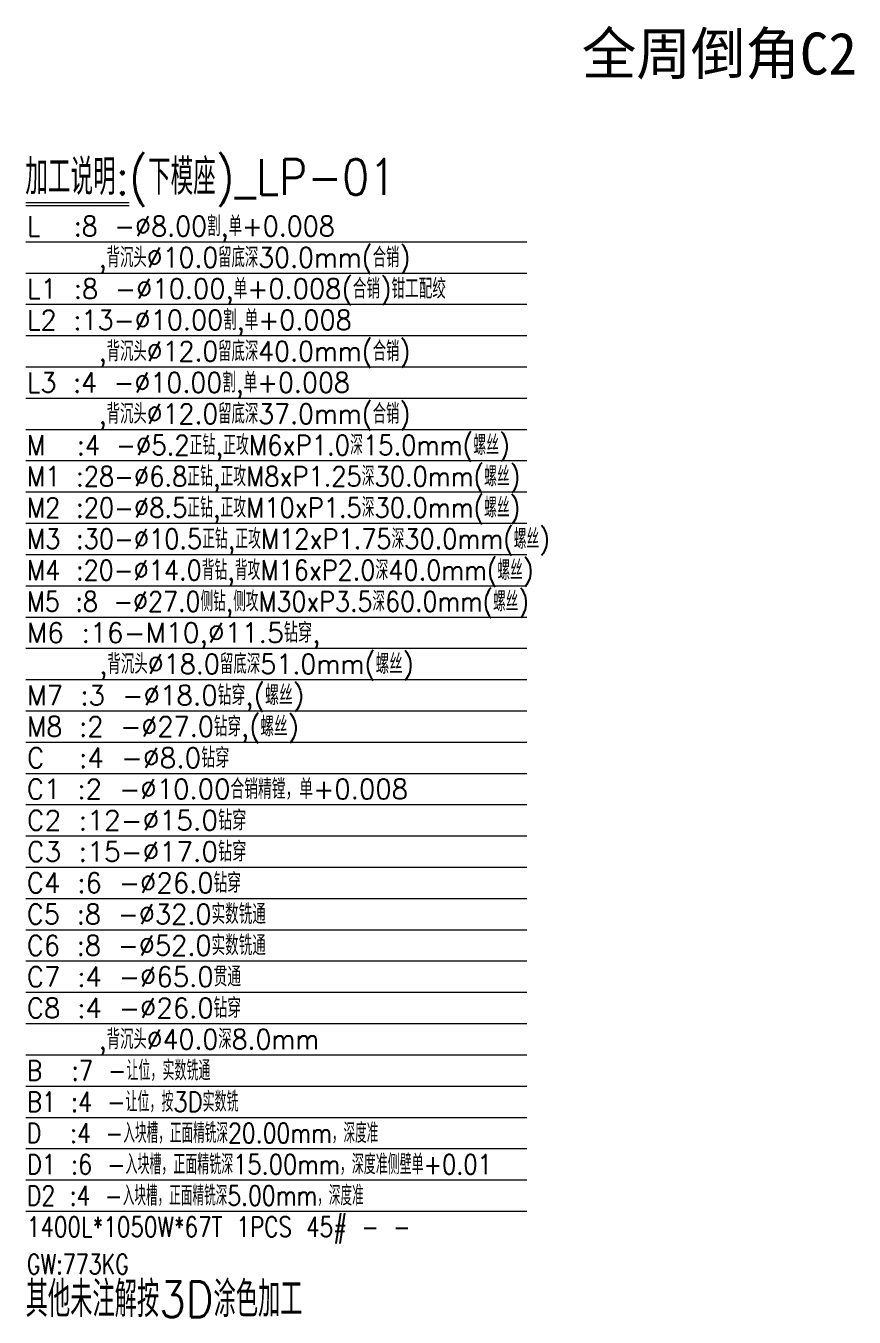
# Model space of a CAD drawing. Header units: millimetres. Extents: x 10479 to 12900, y 31305 to 32703.
# Drawn here: x 12085 to 12900, y 31433 to 32703 of the extents above; entities that cross this region are included whole.
import ezdxf
from ezdxf.enums import TextEntityAlignment as Align

# ---------------------------------------------------------------- set-up
doc = ezdxf.new("R2010")
doc.units = ezdxf.units.MM
doc.layers.add('dim', color=4, linetype='Continuous')
doc.styles.add('chinesef_fs', font='txt.shx', dxfattribs={"bigfont": 'gbcbig.shx'})

msp = doc.modelspace()

# ---------------------------------------------------------------- linework, layer by layer
at = {"layer": 'dim', "color": 8, "linetype": 'Continuous', "lineweight": 18}
for p, q in [((12085.027, 32529.244), (12186.747, 32529.244)), ((12085.027, 32526.319), (12186.747, 32526.319)), ((12085.027, 32490.694), (12577.831, 32490.694)), ((12085.027, 32459.944), (12577.831, 32459.944)), ((12085.027, 32429.194), (12577.831, 32429.194)), ((12085.027, 32398.444), (12577.831, 32398.444)), ((12085.027, 32367.694), (12577.831, 32367.694)), ((12085.027, 32336.944), (12577.831, 32336.944)), ((12085.027, 32306.194), (12577.831, 32306.194)), ((12085.027, 32275.444), (12577.831, 32275.444)), ((12085.027, 32244.694), (12577.831, 32244.694)), ((12085.027, 32213.944), (12577.831, 32213.944)), ((12085.027, 32183.194), (12577.831, 32183.194)), ((12085.027, 32152.444), (12577.831, 32152.444)), ((12085.027, 32121.694), (12577.831, 32121.694)), ((12085.027, 32090.944), (12577.831, 32090.944)), ((12085.027, 32060.194), (12577.831, 32060.194)), ((12085.027, 32029.444), (12577.831, 32029.444)), ((12085.027, 31998.694), (12577.831, 31998.694)), ((12085.027, 31967.944), (12577.831, 31967.944)), ((12085.027, 31937.194), (12577.831, 31937.194)), ((12085.027, 31906.444), (12577.831, 31906.444)), ((12085.027, 31875.694), (12577.831, 31875.694)), ((12085.027, 31844.944), (12577.831, 31844.944)), ((12085.027, 31814.194), (12577.831, 31814.194)), ((12085.027, 31783.444), (12577.831, 31783.444)), ((12085.027, 31752.694), (12577.831, 31752.694)), ((12085.027, 31721.944), (12577.831, 31721.944)), ((12085.027, 31691.194), (12577.831, 31691.194)), ((12085.027, 31660.444), (12577.831, 31660.444)), ((12085.027, 31629.694), (12577.831, 31629.694)), ((12085.027, 31598.944), (12577.831, 31598.944)), ((12085.027, 31568.194), (12577.831, 31568.194)), ((12085.027, 31537.444), (12577.831, 31537.444))]:
    msp.add_line(p, q, dxfattribs=at)

# ---------------------------------------------------------------- texts
at = {"layer": 'dim'}
msp.add_text('全周倒角C2', height=41.2458, dxfattribs=at).set_placement((12767.175, 32676.594), align=Align.MIDDLE)
at = {"layer": 'dim', "color": 4, "lineweight": 13, "style": 'chinesef_fs'}
for s, height, width, p in [('加工说明:(下模座)_LP-01', 35.1, 0.8797, (12084.504, 32536.881)), ('    ,背沉头%%c10.0留底深30.0mm(合销)', 19.5, 0.9351, (12086.061, 32465.487)), ('    ,背沉头%%c12.0留底深40.0mm(合销)', 19.5, 0.9351, (12086.061, 32373.237)), ('    ,背沉头%%c12.0留底深37.0mm(合销)', 19.5, 0.9351, (12086.061, 32311.737)), ('M  :4 -%%c5.2正钻,正攻M6xP1.0深15.0mm(螺丝)', 19.5, 0.9021, (12086.061, 32280.987)), ('M1 :28-%%c6.8正钻,正攻M8xP1.25深30.0mm(螺丝)', 19.5, 0.8957, (12086.061, 32250.237)), ('M2 :20-%%c8.5正钻,正攻M10xP1.5深30.0mm(螺丝)', 19.5, 0.8957, (12086.061, 32219.487)), ('M3 :30-%%c10.5正钻,正攻M12xP1.75深30.0mm(螺丝)', 19.5, 0.8941, (12086.061, 32188.737)), ('M4 :20-%%c14.0背钻,背攻M16xP2.0深40.0mm(螺丝)', 19.5, 0.892, (12086.061, 32157.987)), ('M5 :8 -%%c27.0侧钻,侧攻M30xP3.5深60.0mm(螺丝)', 19.5, 0.8827, (12086.061, 32127.237)), ('M6 :16-M10,%%c11.5钻穿,', 19.5, 0.9924, (12086.061, 32096.487)), ('    ,背沉头%%c18.0留底深51.0mm(螺丝)', 19.5, 0.9432, (12086.061, 32065.737)), ('M7 :3 -%%c18.0钻穿,(螺丝)', 19.5, 0.9696, (12086.061, 32034.987)), ('M8 :2 -%%c27.0钻穿,(螺丝)', 19.5, 0.9507, (12086.061, 32004.237)), ('C  :4 -%%c8.0钻穿', 19.5, 0.9802, (12086.061, 31973.487)), ('C2 :12-%%c15.0钻穿', 19.5, 0.9883, (12086.061, 31911.987)), ('C3 :15-%%c17.0钻穿', 19.5, 0.9883, (12086.061, 31881.237)), ('C4 :6 -%%c26.0钻穿', 19.5, 0.9615, (12086.061, 31850.487)), ('C5 :8 -%%c32.0实数铣通', 19.5, 0.9509, (12086.061, 31819.737)), ('C6 :8 -%%c52.0实数铣通', 19.5, 0.9509, (12086.061, 31788.987)), ('C7 :4 -%%c65.0贯通', 19.5, 0.9615, (12086.061, 31758.237)), ('C8 :4 -%%c26.0钻穿', 19.5, 0.9615, (12086.061, 31727.487)), ('    ,背沉头%%c40.0深8.0mm', 19.5, 0.9355, (12086.061, 31696.737)), ('B  :7 -让位，实数铣通', 19.5, 0.8407, (12086.061, 31665.987)), ('B1 :4 -让位，按3D实数铣', 19.5, 0.838, (12086.061, 31635.237)), ('D  :4 -入块槽，正面精铣深20.00mm，深度准', 19.5, 0.8146, (12086.061, 31604.487)), ('D1 :6 -入块槽，正面精铣深15.00mm，深度准侧壁单+0.01', 19.5, 0.8377, (12086.061, 31573.737)), ('D2 :4 -入块槽，正面精铣深5.00mm，深度准', 19.5, 0.814, (12086.061, 31542.987)), ('1400L*1050W*67T 1PCS 45# - - ', 19.5, 0.7963, (12086.061, 31512.237)), ('GW:773KG ', 19.5, 0.765, (12086.061, 31475.637))]:
    msp.add_text(s, height=height, dxfattribs=dict(at, width=width)).set_placement(p)
at = {"layer": 'dim', "color": 1, "lineweight": 13, "style": 'chinesef_fs'}
for s, width, p in [('L  :8 -%%c8.00割,单+0.008', 0.9412, (12086.061, 32496.237)), ('L2 :13-%%c10.00割,单+0.008', 0.9477, (12086.061, 32403.987)), ('L3 :4 -%%c10.00割,单+0.008', 0.9406, (12086.061, 32342.487)), ('C1 :2 -%%c10.00合销精镗，单+0.008', 0.964, (12086.061, 31942.737))]:
    msp.add_text(s, height=19.5, dxfattribs=dict(at, width=width)).set_placement(p)
at = {"layer": 'dim', "color": 5, "lineweight": 13, "style": 'chinesef_fs', "width": 0.9556}
msp.add_text('L1 :8 -%%c10.00,单+0.008(合销)钳工配绞', height=19.5, dxfattribs=at).set_placement((12086.061, 32434.737))
at = {"layer": 'dim', "color": 21, "lineweight": 13, "style": 'chinesef_fs', "width": 0.8663}
msp.add_text('其他未注解按3D涂色加工', height=35.1, dxfattribs=at).set_placement((12084.875, 31433.331))

doc.saveas('drawing.dxf')
